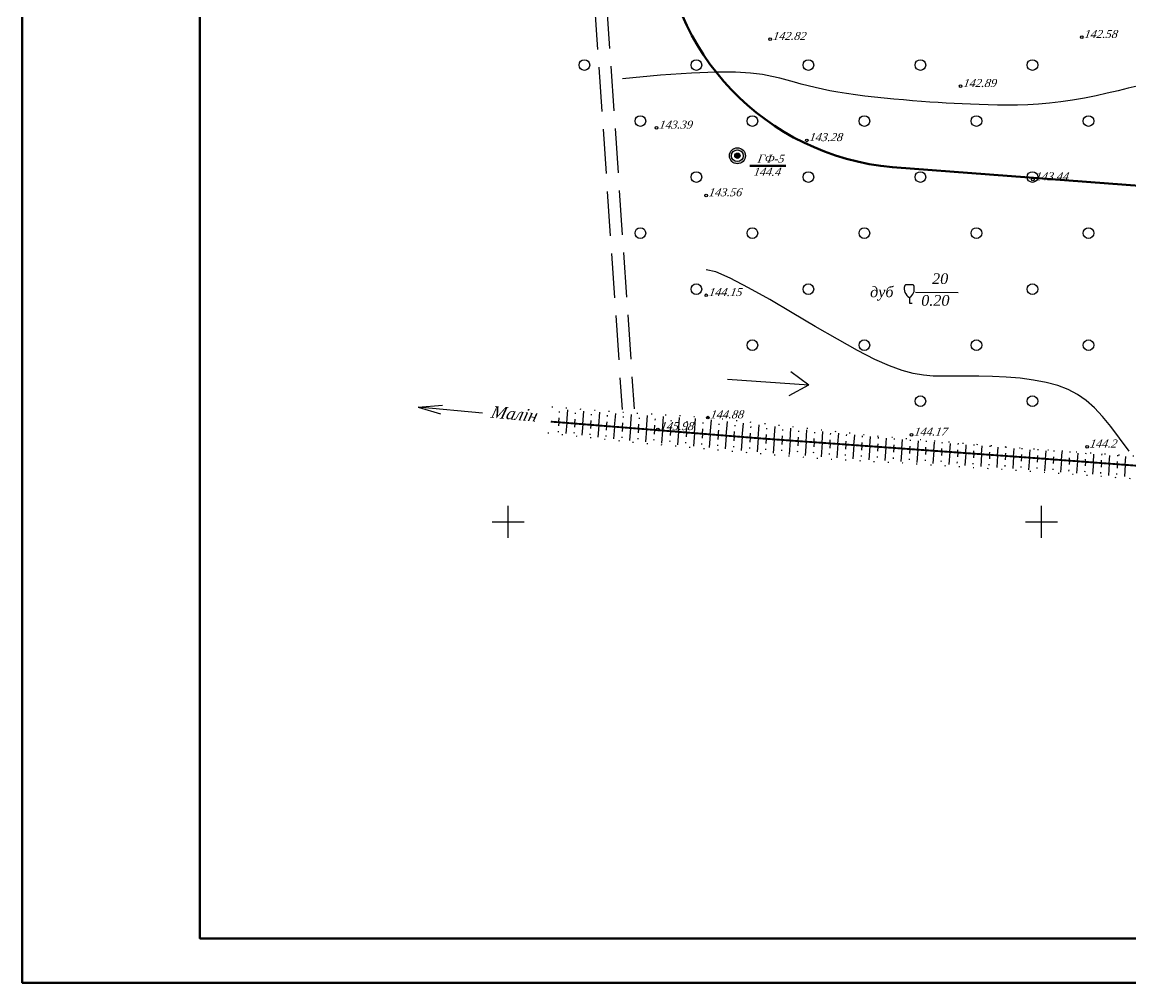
# Model space of a CAD drawing. Header units: millimetres. Extents: x 1400 to 7029, y -1119 to 1612.
# Drawn here: x 2716 to 2840.7, y 1001 to 1109 of the extents above; entities that cross this region are included whole.
import ezdxf

# ---------------------------------------------------------------- set-up
doc = ezdxf.new("R2010")
doc.units = ezdxf.units.MM
doc.set_wipeout_variables(frame=1)
for name, pattern in [('ADOT1', [1.6, 0.1, -1.5]), ('AHIDDEN2', [3, 1.5, -1.5]), ('AHIDDEN4', [7, 5, -2])]:
    doc.linetypes.add(name, pattern=pattern)
for name, color, linetype in [('CONT-MNR', 7, 'Continuous'), ('жел_дор', 7, 'Continuous'), ('кресты', 7, 'Continuous'), ('НАДЗЕМКА', 7, 'Continuous'), ('ПИКЕТЫ', 7, 'Continuous'), ('проы', 7, 'Continuous'), ('РАСТИТ', 7, 'Continuous'), ('РЕЛЬЕФ', 7, 'Continuous'), ('Скважины', 7, 'Continuous'), ('СІТУАЦІЯ', 7, 'Continuous')]:
    doc.layers.add(name, color=color, linetype=linetype)
doc.styles.add('grad', font='timesi.ttf')
doc.styles.add('universw', font='timesi.ttf', dxfattribs={"oblique": 10})

# ---------------------------------------------------------------- blocks, each defined once
blk = doc.blocks.new('390_2')
at = {"color": 0, "linetype": 'Continuous', "lineweight": 0}
blk.add_wipeout([(0.56, -0.02), (0.56, 0.02), (0.02, 0.02), (0.02, 1.02), (0.15, 1.11), (0.31, 1.24), (0.46, 1.38), (0.62, 1.58), (0.73, 1.77), (0.84, 2), (0.9, 2.21), (0.95, 2.44), (0.96, 2.61), (0.96, 2.86), (0.94, 3.01), (0.89, 3.24), (0.86, 3.33), (0.82, 3.39), (0.77, 3.44), (0.7, 3.46), (-0.38, 3.46), (-0.69, 3.46), (-0.8, 3.42), (-0.85, 3.37), (-0.89, 3.28), (-0.93, 3.11), (-0.96, 2.93), (-0.97, 2.66), (-0.95, 2.39), (-0.91, 2.19), (-0.85, 2.03), (-0.78, 1.85), (-0.67, 1.65), (-0.56, 1.5), (-0.45, 1.37), (-0.28, 1.21), (-0.13, 1.09), (-0.02, 1.02), (-0.02, -0.02)], dxfattribs=at)
at = {"color": 0, "linetype": 'Continuous'}
blk.add_lwpolyline([(0.89, 3.12), (0.86, 3.28, 0.283123), (0.7, 3.44), (-0.69, 3.44, 0.301637), (-0.87, 3.28, 0.346308), (0, 1.03, 0.325277)], format="xyb", close=True, dxfattribs=at)
blk.add_lwpolyline([(0, 1.03), (0, 0), (0.54, 0)], dxfattribs=at)
blk = doc.blocks.new('372')
blk.add_circle((0, 0), 1)
blk = doc.blocks.new('368')
at = {"color": 0, "linetype": 'Continuous'}
blk.add_blockref('372', (0, 0), dxfattribs=at)
blk = doc.blocks.new('115_5')
at = {"color": 0, "linetype": 'Continuous'}
for p in [(3.906882, 0.759257), (0, 0), (3.906882, -0.759257)]:
    blk.add_line(p, (5.1, 0), dxfattribs=at)
blk = doc.blocks.new('A$C0DFD615A')
at = {"layer": 'Скважины', "linetype": 'Continuous'}
h = blk.add_hatch(color=6, dxfattribs=at)
h.paths.add_polyline_path([(-3, 0, 1), (3, 0, 1)])
h.paths.add_polyline_path([(2.2, 0, -1), (-2.2, 0, -1)], flags=16)
at = {"layer": 'Скважины', "linetype": 'Continuous', "lineweight": 50}
h = blk.add_hatch(color=6, dxfattribs=at)
edge = h.paths.add_edge_path()
edge.add_arc((0, 0), 1, 0, 360)
at = {"layer": 'Скважины', "color": 0, "linetype": 'Continuous'}
for radius in [3, 2.2, 1]:
    blk.add_circle((0, 0), radius, dxfattribs=at)

msp = doc.modelspace()

# ---------------------------------------------------------------- linework, layer by layer
at = {"lineweight": 50}
for points in [[(3582.002, 1604.9881), (3582.002, 1000.9881), (2716.002, 1000.9881), (2716.002, 1604.9881)], [(3577.002, 1599.9881), (3577.002, 1005.9881), (2736.002, 1005.9881), (2736.002, 1599.9881)]]:
    msp.add_lwpolyline(points, close=True, dxfattribs=at)
at = {"color": 7, "linetype": 'Continuous', "lineweight": 50, "flags": 128}
msp.add_lwpolyline([(2988.3313, 1079.2275), (2922.9913, 1084.4475), (2813.8983, 1092.7035, -0.37665893), (2787.9247, 1119.8962), (2783.6016, 1182.7664), (2781.7424, 1206.4536), (2789.3426, 1269.1769), (2794.4814, 1320.5009), (2795.8841, 1338.9113), (2799.511, 1380.6839, -0.34034588), (2821.4589, 1404.158), (2862.0179, 1407.2612), (2943.1308, 1414.9675)], format="xyb", dxfattribs=at)
at = {"layer": 'CONT-MNR', "color": 30, "linetype": 'Continuous', "flags": 128}
msp.add_lwpolyline([(2841.4351, 1101.8208), (2840.4087, 1101.5699), (2839.277, 1101.2977), (2838.0633, 1101.0162), (2836.7906, 1100.7372), (2835.4821, 1100.4729), (2834.161, 1100.235), (2832.8504, 1100.0357), (2831.5699, 1099.8838), (2830.3242, 1099.7764), (2829.1148, 1099.7075), (2827.9427, 1099.6712), (2826.8094, 1099.6615), (2825.716, 1099.6725), (2824.6638, 1099.6981), (2823.6541, 1099.7325), (2822.6859, 1099.7708), (2821.7499, 1099.8125), (2820.8344, 1099.8584), (2819.9277, 1099.9092), (2819.0184, 1099.9656), (2818.0947, 1100.0282), (2817.1451, 1100.0978), (2816.158, 1100.1752), (2815.126, 1100.2608), (2814.0596, 1100.3552), (2812.9734, 1100.4587), (2811.8821, 1100.5716), (2810.8004, 1100.6943), (2809.743, 1100.8272), (2808.7245, 1100.9705), (2807.7597, 1101.1247), (2806.8582, 1101.2898), (2806.0104, 1101.4654), (2805.2013, 1101.6505), (2804.4163, 1101.8445), (2803.6405, 1102.0466), (2802.8592, 1102.2559), (2802.0577, 1102.4718), (2801.2211, 1102.6933), (2800.3191, 1102.9161), (2799.2591, 1103.1203), (2797.9328, 1103.2827), (2796.2319, 1103.3797), (2794.0482, 1103.388), (2791.2735, 1103.2841), (2787.7994, 1103.0447), (2783.5177, 1102.6462)], dxfattribs=at)
at = {"layer": 'жел_дор', "color": 7, "linetype": 'Continuous', "const_width": 0.21, "flags": 128}
msp.add_lwpolyline([(2775.4659, 1064.0896), (2798.9245, 1062.2131), (2828.9365, 1060.0664), (2887.0559, 1055.7065), (2924.0835, 1052.872), (2976.5245, 1049.0132), (3040.7183, 1043.9603), (3103.6887, 1039.1407), (3148.1414, 1035.6826), (3185.83, 1032.7039), (3209.3383, 1030.9328), (3236.7274, 1028.8752)], dxfattribs=at)
at = {"layer": 'кресты', "color": 3, "linetype": 'Continuous'}
for p, q in [((2770.6513, 1051.0275), (2770.6513, 1054.6275)), ((2830.6513, 1051.0275), (2830.6513, 1054.6275)), ((2768.8513, 1052.8275), (2772.4513, 1052.8275)), ((2828.8513, 1052.8275), (2832.4513, 1052.8275))]:
    msp.add_line(p, q, dxfattribs=at)
at = {"layer": 'ПИКЕТЫ', "color": 7, "linetype": 'Continuous'}
for centre in [(2835.1788, 1107.3131), (2800.1453, 1107.0905), (2821.5656, 1101.8012), (2787.3621, 1097.1188), (2804.2522, 1095.7187), (2829.676, 1091.3098), (2792.9323, 1089.5217), (2792.955, 1078.2964), (2793.1251, 1064.5425), (2787.5041, 1063.2236), (2816.0441, 1062.6062), (2835.7929, 1061.2672)]:
    msp.add_circle(centre, 0.15, dxfattribs=at)
at = {"layer": 'РАСТИТ', "color": 7}
msp.add_lwpolyline([(2816.4967, 1078.6318), (2821.2886, 1078.6063)], dxfattribs=at)
at = {"layer": 'РЕЛЬЕФ', "color": 7, "linetype": 'Continuous'}
for p, q in [((2776.4499, 1065.104), (2776.4595, 1065.2237)), ((2777.2602, 1063.9461), (2777.3777, 1065.4149)), ((2778.2445, 1064.9636), (2778.254, 1065.0832)), ((2779.0545, 1063.8026), (2779.1727, 1065.2806)), ((2780.8488, 1063.659), (2780.9677, 1065.1462)), ((2782.643, 1063.5155), (2782.7628, 1065.0119)), ((2776.363, 1064.0179), (2776.3316, 1063.625)), ((2776.363, 1064.0179), (2776.4021, 1064.5059)), ((2777.2602, 1063.9461), (2777.1639, 1062.743)), ((2778.1573, 1063.8743), (2778.1246, 1063.4652)), ((2778.1573, 1063.8743), (2778.1966, 1064.3655)), ((2779.0545, 1063.8026), (2778.9543, 1062.5506)), ((2779.9516, 1063.7308), (2779.9912, 1064.225)), ((2780.039, 1064.8231), (2780.0486, 1064.9427)), ((2781.7459, 1063.5873), (2781.7857, 1064.0845)), ((2781.8335, 1064.6826), (2781.8431, 1064.8023)), ((2783.5402, 1063.4437), (2783.5802, 1063.9441)), ((2783.6281, 1064.5422), (2783.6376, 1064.6618)), ((2784.4373, 1063.372), (2784.5578, 1064.8782)), ((2785.3345, 1063.3002), (2785.3751, 1063.808)), ((2785.4229, 1064.4061), (2785.4325, 1064.5257)), ((2786.2316, 1063.2284), (2786.3548, 1064.7687)), ((2787.2181, 1064.2739), (2787.2277, 1064.3935)), ((2788.0259, 1063.0849), (2788.1518, 1064.6592)), ((2789.0133, 1064.1417), (2789.0229, 1064.2613)), ((2789.8202, 1062.9414), (2789.9489, 1064.5497)), ((2790.8085, 1064.0095), (2790.8181, 1064.1291)), ((2791.6145, 1062.7978), (2791.7459, 1064.4402)), ((2792.6037, 1063.8773), (2792.6133, 1063.9969)), ((2793.4088, 1062.6543), (2793.5413, 1064.3109)), ((2794.3973, 1063.7248), (2794.4069, 1063.8444)), ((2795.2031, 1062.5108), (2795.3317, 1064.1191)), ((2796.9973, 1062.3673), (2797.1221, 1063.9273)), ((2776.2838, 1063.0269), (2776.2742, 1062.9073)), ((2778.0768, 1062.8671), (2778.0672, 1062.7475)), ((2779.8697, 1062.7073), (2779.8602, 1062.5876)), ((2779.9516, 1063.7308), (2779.9176, 1063.3053)), ((2780.8488, 1063.659), (2780.7447, 1062.3582)), ((2781.6627, 1062.5474), (2781.6532, 1062.4278)), ((2781.7459, 1063.5873), (2781.7106, 1063.1455)), ((2782.643, 1063.5155), (2782.5351, 1062.1658)), ((2783.5402, 1063.4437), (2783.5036, 1062.9857)), ((2784.4373, 1063.372), (2784.3259, 1061.9783)), ((2785.3345, 1063.3002), (2785.2971, 1062.8329)), ((2786.2316, 1063.2284), (2786.1188, 1061.8182)), ((2787.1288, 1063.1567), (2787.0909, 1062.6838)), ((2787.1288, 1063.1567), (2787.1703, 1063.6758)), ((2788.0259, 1063.0849), (2787.9118, 1061.6581)), ((2788.9231, 1063.0131), (2788.8848, 1062.5348)), ((2788.9231, 1063.0131), (2788.9655, 1063.5436)), ((2789.8202, 1062.9414), (2789.7047, 1061.498)), ((2790.7173, 1062.8696), (2790.6786, 1062.3857)), ((2790.7173, 1062.8696), (2790.7607, 1063.4114)), ((2791.6145, 1062.7978), (2791.4977, 1061.3379)), ((2792.5116, 1062.7261), (2792.4725, 1062.2367)), ((2792.5116, 1062.7261), (2792.5559, 1063.2792)), ((2793.4088, 1062.6543), (2793.2907, 1061.1778)), ((2794.3059, 1062.5825), (2794.2663, 1062.0876)), ((2794.3059, 1062.5825), (2794.3494, 1063.1267)), ((2795.2031, 1062.5108), (2795.0836, 1061.0178)), ((2796.1002, 1062.439), (2796.1424, 1062.9671)), ((2796.1903, 1063.5652), (2796.1999, 1063.6848)), ((2797.8945, 1062.2955), (2797.9354, 1062.8075)), ((2797.9833, 1063.4055), (2797.9929, 1063.5252)), ((2798.7916, 1062.2237), (2798.9126, 1063.7355)), ((2799.6893, 1062.1584), (2799.7246, 1062.6528)), ((2799.7674, 1063.2513), (2799.776, 1063.371)), ((2800.587, 1062.0942), (2800.6909, 1063.5464)), ((2801.4847, 1062.03), (2801.5186, 1062.5037)), ((2801.5614, 1063.1022), (2801.57, 1063.2219)), ((2802.3824, 1061.9658), (2802.4819, 1063.3561)), ((2803.3553, 1062.9531), (2803.3639, 1063.0728)), ((2804.1778, 1061.8373), (2804.2729, 1063.1657)), ((2805.1493, 1062.8041), (2805.1579, 1062.9238)), ((2805.9733, 1061.7089), (2806.0639, 1062.9754)), ((2806.9433, 1062.655), (2806.9518, 1062.7747)), ((2807.7687, 1061.5805), (2807.8549, 1062.785)), ((2808.7372, 1062.5059), (2808.7458, 1062.6256)), ((2809.5641, 1061.4521), (2809.6459, 1062.5947)), ((2783.4557, 1062.3876), (2783.4461, 1062.268)), ((2785.2493, 1062.2348), (2785.2397, 1062.1152)), ((2787.0431, 1062.0858), (2787.0335, 1061.9661)), ((2788.8369, 1061.9367), (2788.8274, 1061.8171)), ((2790.6308, 1061.7877), (2790.6212, 1061.668)), ((2792.4246, 1061.6386), (2792.4151, 1061.519)), ((2794.2185, 1061.4895), (2794.2089, 1061.3699)), ((2796.0123, 1061.3405), (2796.0028, 1061.2209)), ((2796.1002, 1062.439), (2796.0602, 1061.9386)), ((2796.9973, 1062.3673), (2796.8766, 1060.8577)), ((2797.8945, 1062.2955), (2797.854, 1061.7895)), ((2798.7916, 1062.2237), (2798.67, 1060.7027)), ((2799.6893, 1062.1584), (2799.6528, 1061.6486)), ((2800.587, 1062.0942), (2800.477, 1060.5568)), ((2801.4847, 1062.03), (2801.4478, 1061.5148)), ((2802.3824, 1061.9658), (2802.2713, 1060.4121)), ((2803.2801, 1061.9015), (2803.2429, 1061.3809)), ((2803.2801, 1061.9015), (2803.3125, 1062.3547)), ((2804.1778, 1061.8373), (2804.0655, 1060.2674)), ((2805.0756, 1061.7731), (2805.0379, 1061.2471)), ((2805.0756, 1061.7731), (2805.1065, 1062.2056)), ((2805.9733, 1061.7089), (2805.8598, 1060.1227)), ((2806.871, 1061.6447), (2806.8333, 1061.1178)), ((2806.871, 1061.6447), (2806.9005, 1062.0565)), ((2807.7687, 1061.5805), (2807.6566, 1060.0137)), ((2808.6664, 1061.5163), (2808.6294, 1060.9987)), ((2808.6664, 1061.5163), (2808.6944, 1061.9075)), ((2809.5641, 1061.4521), (2809.4541, 1059.9134)), ((2810.4619, 1061.3878), (2810.4255, 1060.8797)), ((2810.4619, 1061.3878), (2810.4884, 1061.7584)), ((2810.5312, 1062.3569), (2810.5397, 1062.4766)), ((2811.3596, 1061.3236), (2811.2515, 1059.8131)), ((2811.3596, 1061.3236), (2811.4369, 1062.4043)), ((2812.2573, 1061.2594), (2812.2216, 1060.7606)), ((2812.2573, 1061.2594), (2812.2823, 1061.6093)), ((2812.3251, 1062.2078), (2812.3337, 1062.3275)), ((2813.155, 1061.1952), (2813.2293, 1062.2333)), ((2814.0527, 1061.131), (2814.0773, 1061.474)), ((2814.1201, 1062.0724), (2814.1286, 1062.1921)), ((2814.9504, 1061.0668), (2815.0234, 1062.0866)), ((2815.8482, 1061.0026), (2815.8722, 1061.3395)), ((2815.9151, 1061.9379), (2815.9236, 1062.0576)), ((2816.7459, 1060.9384), (2816.8175, 1061.9399)), ((2817.7101, 1061.8034), (2817.7186, 1061.9231)), ((2818.5413, 1060.8099), (2818.6116, 1061.7932)), ((2819.505, 1061.6689), (2819.5136, 1061.7886)), ((2820.3367, 1060.6815), (2820.4058, 1061.6465)), ((2821.3, 1061.5344), (2821.3086, 1061.6541)), ((2822.1322, 1060.5531), (2822.1999, 1061.4998)), ((2823.095, 1061.3999), (2823.1036, 1061.5196)), ((2823.9276, 1060.4247), (2823.994, 1061.3531)), ((2824.89, 1061.2653), (2824.8986, 1061.385)), ((2826.685, 1061.1308), (2826.6936, 1061.2505)), ((2797.8062, 1061.1914), (2797.7966, 1061.0718)), ((2799.61, 1061.0502), (2799.6014, 1060.9305)), ((2801.405, 1060.9163), (2801.3965, 1060.7966)), ((2803.2001, 1060.7825), (2803.1915, 1060.6628)), ((2804.9951, 1060.6486), (2804.9866, 1060.5289)), ((2806.7905, 1060.5193), (2806.7819, 1060.3996)), ((2808.5866, 1060.4002), (2808.578, 1060.2805)), ((2810.3827, 1060.2812), (2810.3741, 1060.1615)), ((2812.1788, 1060.1621), (2812.1702, 1060.0424)), ((2813.155, 1061.1952), (2813.049, 1059.7128)), ((2813.9749, 1060.0431), (2813.9663, 1059.9234)), ((2814.0527, 1061.131), (2814.0177, 1060.6415)), ((2814.9504, 1061.0668), (2814.8464, 1059.6125)), ((2815.8482, 1061.0026), (2815.8137, 1060.5207)), ((2816.7459, 1060.9384), (2816.643, 1059.5)), ((2817.6436, 1060.8741), (2817.6095, 1060.3971)), ((2817.6436, 1060.8741), (2817.6672, 1061.2049)), ((2818.5413, 1060.8099), (2818.4395, 1059.3862)), ((2819.439, 1060.7457), (2819.4052, 1060.2736)), ((2819.439, 1060.7457), (2819.4622, 1061.0704)), ((2820.3367, 1060.6815), (2820.2359, 1059.2724)), ((2821.2344, 1060.6173), (2821.201, 1060.15)), ((2821.2344, 1060.6173), (2821.2572, 1060.9359)), ((2822.1322, 1060.5531), (2822.0324, 1059.1585)), ((2823.0299, 1060.4889), (2822.9968, 1060.0265)), ((2823.0299, 1060.4889), (2823.0522, 1060.8014)), ((2823.9276, 1060.4247), (2823.8289, 1059.0447)), ((2824.8253, 1060.3605), (2824.7926, 1059.9029)), ((2824.8253, 1060.3605), (2824.8472, 1060.6669)), ((2825.723, 1060.2962), (2825.6254, 1058.9309)), ((2825.723, 1060.2962), (2825.7881, 1061.2064)), ((2826.6207, 1060.232), (2826.5884, 1059.7793)), ((2826.6207, 1060.232), (2826.6422, 1060.5324)), ((2827.5185, 1060.1678), (2827.4216, 1058.8136)), ((2827.5185, 1060.1678), (2827.5826, 1061.0643)), ((2828.4162, 1060.1036), (2828.3839, 1059.6521)), ((2828.4162, 1060.1036), (2828.4375, 1060.4024)), ((2828.4804, 1061.0008), (2828.4889, 1061.1205)), ((2829.3138, 1060.0381), (2829.2123, 1058.6846)), ((2829.3138, 1060.0381), (2829.3811, 1060.9351)), ((2830.2113, 1059.9708), (2830.2338, 1060.2706)), ((2830.2787, 1060.8689), (2830.2876, 1060.9886)), ((2831.1088, 1059.9034), (2831.1764, 1060.8056)), ((2832.0063, 1059.8361), (2832.0289, 1060.1377)), ((2832.0738, 1060.736), (2832.0827, 1060.8557)), ((2832.9037, 1059.7688), (2832.9718, 1060.6761)), ((2833.8012, 1059.7015), (2833.824, 1060.0048)), ((2833.8689, 1060.6031), (2833.8778, 1060.7227)), ((2834.6987, 1059.6341), (2834.7672, 1060.5466)), ((2835.664, 1060.4702), (2835.6729, 1060.5898)), ((2836.4937, 1059.4995), (2836.5625, 1060.4172)), ((2837.4591, 1060.3372), (2837.4681, 1060.4569)), ((2838.2887, 1059.3648), (2838.3579, 1060.2877)), ((2839.2542, 1060.2043), (2839.2632, 1060.324)), ((2840.0836, 1059.2302), (2840.1533, 1060.1582)), ((2815.7709, 1059.9222), (2815.7623, 1059.8025)), ((2817.5667, 1059.7987), (2817.5581, 1059.679)), ((2819.3624, 1059.6751), (2819.3539, 1059.5554)), ((2821.1582, 1059.5515), (2821.1497, 1059.4319)), ((2822.954, 1059.428), (2822.9454, 1059.3083)), ((2824.7498, 1059.3044), (2824.7412, 1059.1847)), ((2826.5456, 1059.1809), (2826.537, 1059.0612)), ((2828.3411, 1059.0536), (2828.3325, 1058.9339)), ((2830.1326, 1058.9221), (2830.1236, 1058.8024)), ((2830.2113, 1059.9708), (2830.1775, 1059.5204)), ((2831.1088, 1059.9034), (2831.0076, 1058.5548)), ((2831.9277, 1058.789), (2831.9187, 1058.6694)), ((2832.0063, 1059.8361), (2831.9726, 1059.3874)), ((2832.9037, 1059.7688), (2832.8029, 1058.4249)), ((2833.8012, 1059.7015), (2833.7677, 1059.2543)), ((2834.6987, 1059.6341), (2834.5983, 1058.2951)), ((2835.5962, 1059.5668), (2835.5628, 1059.1213)), ((2835.5962, 1059.5668), (2835.6191, 1059.8718)), ((2836.4937, 1059.4995), (2836.3936, 1058.1653)), ((2837.3912, 1059.4322), (2837.3579, 1058.9882)), ((2837.3912, 1059.4322), (2837.4142, 1059.7389)), ((2838.2887, 1059.3648), (2838.189, 1058.0355)), ((2839.1862, 1059.2975), (2839.153, 1058.8552)), ((2839.1862, 1059.2975), (2839.2093, 1059.606)), ((2840.0836, 1059.2302), (2839.9843, 1057.9057)), ((2833.7228, 1058.656), (2833.7138, 1058.5363)), ((2835.5179, 1058.523), (2835.5089, 1058.4033)), ((2837.313, 1058.3899), (2837.304, 1058.2703)), ((2839.1081, 1058.2569), (2839.0991, 1058.1372))]:
    msp.add_line(p, q, dxfattribs=at)
at = {"layer": 'РЕЛЬЕФ', "color": 7, "linetype": 'ADOT1', "flags": 128}
for points in [[(3238.2781, 1030.0983), (3221.9575, 1031.3004), (3200.2041, 1033.0268), (3195.1515, 1033.4676), (3193.9084, 1033.5878), (3176.7257, 1035.1905), (3159.7836, 1036.3926), (3142.7212, 1037.6347), (3125.6187, 1038.8768), (3108.4761, 1040.5196), (3091.6142, 1041.6015), (3074.4716, 1042.8436), (3057.329, 1044.2861), (3040.2666, 1045.6484), (3023.2042, 1046.9306), (3006.1418, 1048.2128), (2989.0794, 1049.495), (2972.017, 1050.7772), (2956.4068, 1051.9351), (2919.9978, 1054.7128), (2891.9144, 1057.0596), (2874.2317, 1058.3031), (2859.7125, 1059.0819), (2848.5602, 1059.6583), (2827.1228, 1061.1974), (2812.4453, 1062.4143), (2793.1251, 1064.5425), (2784.5231, 1065.0484), (2775.0372, 1065.7529)], [(2775.1267, 1062.8334), (2784.0373, 1061.8484), (2797.9945, 1060.5877), (2806.1954, 1059.918), (2815.0134, 1059.4412), (2826.9994, 1058.6927), (2840.7068, 1057.7057), (2849.8934, 1057.1542), (2862.8106, 1056.0485), (2871.0509, 1055.4576), (2881.6826, 1054.628), (2891.3817, 1053.9583), (2903.3547, 1053.0451), (2912.7384, 1052.2177), (2924.3926, 1051.3475), (2934.762, 1050.4414), (2944.5632, 1049.453), (2954.696, 1048.7438), (2966.1927, 1048.1489), (2975.9707, 1047.2034), (2984.7454, 1046.4135), (2992.3155, 1045.7043), (3009.0977, 1044.2024), (3015.6821, 1043.6902), (3026.2771, 1042.8986), (3036.4099, 1042.3076), (3046.297, 1041.5112), (3058.0817, 1040.5037), (3068.3823, 1039.683), (3075.5665, 1039.2422), (3084.7043, 1038.4236), (3091.3844, 1038.0458), (3101.4998, 1037.5403), (3107.4236, 1037.0365), (3116.1804, 1036.6684), (3123.385, 1036.234), (3131.6326, 1035.4573), (3137.3466, 1035.2091), (3142.6258, 1034.3092), (3151.3713, 1033.6883), (3158.0169, 1033.2229), (3164.899, 1032.692), (3171.4204, 1032.0714), (3175.8612, 1031.637), (3180.6296, 1031.3244), (3189.1385, 1030.6107), (3194.6837, 1030.0498), (3201.6399, 1029.6774), (3212.3684, 1028.5565), (3223.8105, 1027.4667), (3229.7729, 1026.8461), (3241.2811, 1026.2205)]]:
    msp.add_lwpolyline(points, dxfattribs=at)
at = {"layer": 'Скважины', "color": 0, "linetype": 'Continuous', "lineweight": 50}
msp.add_line((2797.8397, 1092.8453), (2801.9185, 1092.8453), dxfattribs=at)
at = {"layer": 'СІТУАЦІЯ', "color": 7, "linetype": 'AHIDDEN4', "flags": 128}
for points in [[(2780.3897, 1110.934), (2783.49, 1065.4467)], [(2781.7366, 1111.0258), (2784.8369, 1065.5385)]]:
    msp.add_lwpolyline(points, dxfattribs=at)
at = {"layer": 'СІТУАЦІЯ', "color": 0, "linetype": 'Continuous', "flags": 128}
for points in [[(2760.5362, 1065.7177), (2763.266, 1065.9243)], [(2767.7743, 1065.0567), (2760.5362, 1065.7177), (2763.0592, 1064.974)]]:
    msp.add_lwpolyline(points, dxfattribs=at)

# ---------------------------------------------------------------- block references
at = {"layer": 'НАДЗЕМКА', "color": 7, "linetype": 'Continuous', "xscale": 1.8, "yscale": 1.8, "zscale": 1.8, "rotation": 356.1386}
msp.add_blockref('115_5', (2795.3413, 1068.8512), dxfattribs=at)
at = {"layer": 'проы', "color": 0, "linetype": 'Continuous', "lineweight": 50, "xscale": 0.3, "yscale": 0.3, "zscale": 0.3}
msp.add_blockref('A$C0DFD615A', (2796.4513, 1093.9875), dxfattribs=at)
at = {"layer": 'РАСТИТ', "color": 7, "linetype": 'Continuous', "xscale": 0.6, "yscale": 0.6, "zscale": 0.6}
for p in [(2779.2397, 1104.1909), (2791.8397, 1104.1909), (2804.4397, 1104.1909), (2817.0397, 1104.1909), (2829.6397, 1104.1909), (2785.5397, 1097.8909), (2798.1397, 1097.8909), (2810.7397, 1097.8909), (2823.3397, 1097.8909), (2835.9397, 1097.8909), (2791.8397, 1091.5909), (2804.4397, 1091.5909), (2817.0397, 1091.5909), (2829.6397, 1091.5909), (2785.5397, 1085.2909), (2798.1397, 1085.2909), (2810.7397, 1085.2909), (2823.3397, 1085.2909), (2835.9397, 1085.2909), (2791.8397, 1078.9909), (2804.4397, 1078.9909), (2829.6397, 1078.9909), (2798.1397, 1072.6909), (2810.7397, 1072.6909), (2823.3397, 1072.6909), (2835.9397, 1072.6909), (2817.0397, 1066.3909), (2829.6397, 1066.3909)]:
    msp.add_blockref('368', p, dxfattribs=at)

# ---------------------------------------------------------------- texts
at = {"layer": 'ПИКЕТЫ', "color": 7, "linetype": 'Continuous', "style": 'universw', "oblique": 10}
for s, p in [('142.82', (2800.4138, 1107.0038)), ('142.58', (2835.4474, 1107.2264)), ('142.89', (2821.8341, 1101.7146)), ('143.39', (2787.6306, 1097.0322)), ('143.28', (2804.5207, 1095.632)), ('143.44', (2829.9445, 1091.2231)), ('143.56', (2793.2008, 1089.435)), ('144.15', (2793.2236, 1078.2098)), ('144.88', (2793.3936, 1064.4558)), ('145.98', (2787.7726, 1063.1369)), ('144.17', (2816.3127, 1062.5195)), ('144.2', (2836.0615, 1061.1805))]:
    msp.add_text(s, height=0.9, dxfattribs=at).set_placement(p)
at = {"layer": 'РАСТИТ', "color": 7, "linetype": 'AHIDDEN2', "style": 'grad'}
for s, p in [('20', (2818.3565, 1079.5672)), ('дуб', (2811.3782, 1078.0812)), ('0.20', (2817.135, 1077.1202))]:
    msp.add_text(s, height=1.2, dxfattribs=at).set_placement(p)
at = {"layer": 'Скважины', "color": 7, "style": 'universw', "oblique": 10}
for s, p in [('ГФ-5', (2798.6903, 1093.2166)), ('144.4', (2798.2483, 1091.7313, 43.5))]:
    msp.add_text(s, height=0.9, dxfattribs=at).set_placement(p)
at = {"layer": 'СІТУАЦІЯ', "color": 0, "linetype": 'Continuous', "style": 'universw', "oblique": 10}
msp.add_text('Малін', height=1.35, rotation=354.968484, dxfattribs=at).set_placement((2768.6448, 1064.5383))

# ---------------------------------------------------------------- next in the draw order: block references
at = {"layer": 'РАСТИТ', "color": 7, "linetype": 'AHIDDEN2', "xscale": 0.6, "yscale": 0.6, "zscale": 0.6}
msp.add_blockref('390_2', (2815.7938, 1077.4126), dxfattribs=at)

# ---------------------------------------------------------------- next in the draw order: linework, layer by layer
at = {"layer": 'CONT-MNR', "color": 30, "linetype": 'Continuous', "flags": 128}
msp.add_lwpolyline([(2840.5212, 1060.7574), (2839.4323, 1062.2447), (2838.4411, 1063.5451), (2837.5112, 1064.6714), (2836.6062, 1065.6366), (2835.6897, 1066.4537), (2834.7253, 1067.1356), (2833.6765, 1067.6952), (2832.507, 1068.1456), (2831.1928, 1068.4993), (2829.7598, 1068.7678), (2828.2461, 1068.9621), (2826.6901, 1069.0935), (2825.1301, 1069.173), (2823.6042, 1069.2117), (2822.1509, 1069.2207), (2820.8083, 1069.2111), (2819.5978, 1069.1986), (2818.4729, 1069.2164), (2817.3703, 1069.3026), (2816.2267, 1069.4949), (2814.9786, 1069.8313), (2813.5627, 1070.3496), (2811.9156, 1071.0876), (2809.974, 1072.0833), (2807.7071, 1073.3497), (2805.2148, 1074.8004), (2802.6297, 1076.3243), (2800.0842, 1077.8102), (2797.7109, 1079.1469), (2795.6423, 1080.2233), (2794.0109, 1080.9281), (2792.9492, 1081.1503)], dxfattribs=at)

doc.saveas('drawing.dxf')
